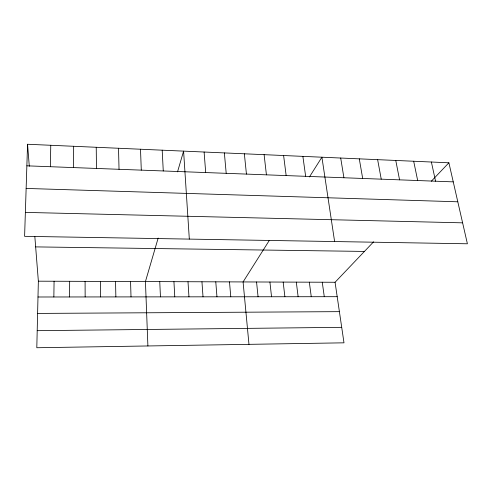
<?xml version="1.0" encoding="UTF-8"?>
<svg xmlns="http://www.w3.org/2000/svg" width="492" height="492" viewBox="0 0 492 492"><rect width="100%" height="100%" fill="white"/><g stroke="black" fill="none" stroke-linecap="round" stroke-linejoin="round"><path stroke-width="0.74" d="M73.585 167.588L73.652 146.284M69.575 296.965L69.661 281.295M53.856 296.977L54.077 281.24M50.387 166.714L50.762 145.281M34.846 236.664L38.358 281.184L36.802 347.739L343.994 342.826L335.07 282.267L373.588 241.83M27.558 144.261L24.6 236.326L467.4 243.786L448.888 162.79L27.558 144.261L29.299 166.296M158.166 238.06L145.435 281.572L147.901 345.962M177.526 171.862L183.596 151.124L189.322 239.1M269.198 240.6L243.079 281.928L248.97 344.345M309.413 176.972L321.909 157.206L334.609 241.547M431.312 181.24L448.888 162.79M37.201 330.673L341.712 327.334M37.601 313.422L339.4 311.651M37.989 296.996L337.192 296.688M38.358 281.184L335.07 282.267M35.652 246.892L364.449 251.424M25.369 212.396L462.615 222.839M26.137 188.436L457.806 201.794M26.863 165.829L453.249 181.868M431.386 162.022L435.568 181.204M413.68 161.241L417.677 180.533M395.765 160.453L399.566 179.851M377.628 159.654L381.238 179.162M359.283 158.848L362.684 178.461M340.704 158.03L343.908 177.753M322.254 282.217L324.283 296.707M302.875 156.37L305.649 176.314M309.333 282.174L311.264 296.719M283.607 155.521L286.159 175.583M296.307 282.125L298.134 296.731M283.164 282.076L284.886 296.744M264.106 154.66L266.424 174.838M269.917 282.027L271.535 296.756M244.352 153.793L246.437 174.088M256.553 281.978L258.066 296.774M224.358 152.914L226.203 173.325M229.487 281.879L230.779 296.799M215.779 281.83L216.96 296.811M204.106 152.022L205.699 172.557M201.954 281.781L203.018 296.83M188.005 281.731L188.959 296.842M173.94 281.676L174.771 296.854M162.188 150.177L163.264 170.958M159.752 281.627L160.46 296.873M140.497 149.224L141.296 170.134M130.558 281.516L131.013 296.904M118.517 148.258L119.033 169.297M115.54 281.467L115.866 296.916M100.386 281.412L100.577 296.934M96.235 147.28L96.463 168.448M85.091 281.35L85.147 296.947"/></g></svg>
